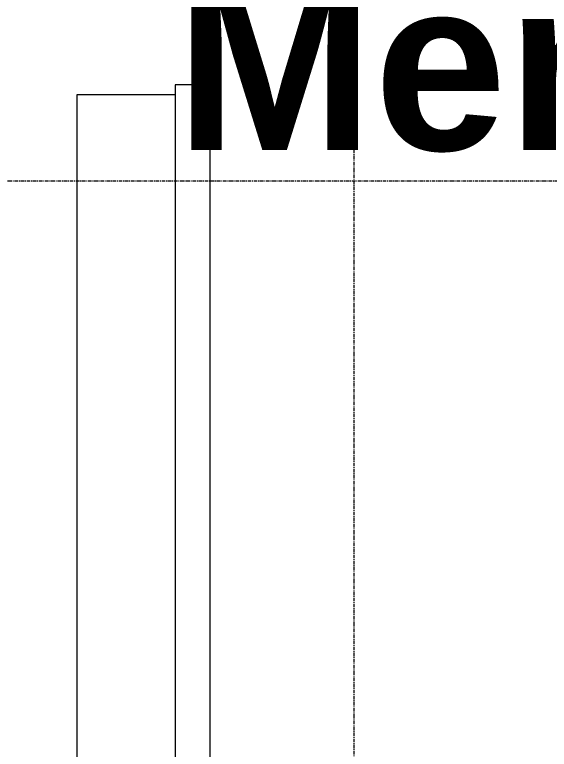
# Model space of a CAD drawing. Header units: inches. Extents: x 21753 to 28474, y -23238 to -20311.
# Drawn here: x 25353.5 to 25429.7, y -22624.1 to -22519.3 of the extents above; entities that cross this region are included whole.
import ezdxf

# ---------------------------------------------------------------- set-up
doc = ezdxf.new("R2010")
doc.units = ezdxf.units.IN
doc.header["$MEASUREMENT"] = 0
doc.linetypes.add('Grid Line 1_2_', pattern=[0.875, 0.5, -0.125, 0.125, -0.125])
for name, color, linetype, lineweight in [('A-WALL', 113, 'Continuous', 9), ('I-FURN', 30, 'Continuous', 9), ('M-AREA-IDEN', 171, 'Continuous', 9), ('S-GRID', 1, 'Continuous', 9)]:
    doc.layers.add(name, color=color, linetype=linetype, lineweight=lineweight)
doc.styles.add('Arial_B_1', font='arialbd.ttf', dxfattribs={"height": 24.354149})

# ---------------------------------------------------------------- blocks, each defined once
blk = doc.blocks.new('Furniture 3-Fur_Floor Plan0')
at = {"layer": 'I-FURN', "color": 7}
for p, q in [((25376.39, -22530.72), (25362.39, -22530.72)), ((25362.39, -22530.72), (25362.39, -22648.33))]:
    blk.add_line(p, q, dxfattribs=at)
blk = doc.blocks.new('Locker Rooms_Ryan_ifc-1-First Floor Plan')
at = {"layer": 'A-WALL', "color": 7}
for p, q in [((25381.39, -22529.3), (25376.39, -22529.3)), ((25376.39, -22529.3), (25376.39, -22649.3)), ((25381.39, -22649.3), (25381.39, -22529.3))]:
    blk.add_line(p, q, dxfattribs=at)
at = {"lineweight": 9}
blk.add_blockref('Furniture 3-Fur_Floor Plan0', (0, 0), dxfattribs=at)

msp = doc.modelspace()

# ---------------------------------------------------------------- linework, layer by layer
at = {"layer": 'S-GRID', "linetype": 'Grid Line 1_2_'}
for p, q in [((25401.89, -23081.576), (25401.89, -20779.921)), ((26376.857, -22543.053), (21994.798, -22543.053))]:
    msp.add_line(p, q, dxfattribs=at)

# ---------------------------------------------------------------- block references
at = {"lineweight": 5}
msp.add_blockref('Locker Rooms_Ryan_ifc-1-First Floor Plan', (0, 0), dxfattribs=at)

# ---------------------------------------------------------------- texts
at = {"layer": 'M-AREA-IDEN', "insert": (25410.419, -22476.167), "char_height": 24.35415, "width": 252.288, "attachment_point": 2, "line_spacing_factor": 0.938532, "style": 'Arial_B_1'}
msp.add_mtext('Locker Room\\PMen', dxfattribs=at)

doc.saveas('drawing.dxf')
